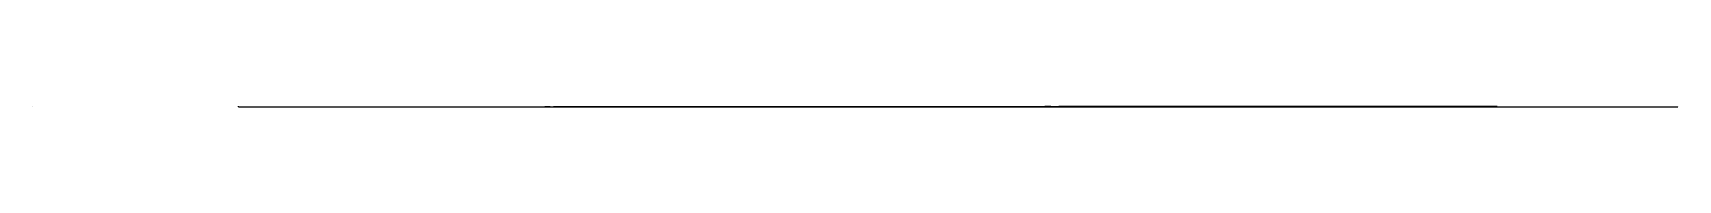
# Model space of a CAD drawing. Header units: metres. Extents: x -1 to 72750024, y 3999 to 4800.
# Drawn here: x 19950003 to 20350024, y 4499 to 4700 of the extents above; entities that cross this region are included whole.
import ezdxf

# ---------------------------------------------------------------- set-up
doc = ezdxf.new("R2010")
doc.units = ezdxf.units.M

msp = doc.modelspace()

# ---------------------------------------------------------------- linework, layer by layer
at = {"color": 7}
for p, q in [((19950003.013, 4700), (19950024.105, 4700)), ((19950003.013, 4700), (19950003.013, 4681.921)), ((19950024.105, 4681.921), (19950003.013, 4681.921)), ((19950006.026, 4693.974), (19950021.092, 4693.974)), ((19950024.105, 4700), (19950024.105, 4681.921)), ((20000000, 4700), (19999998.795, 4700)), ((20000000, 4660), (19999998.795, 4660)), ((20000000, 4620), (19999998.795, 4620)), ((20000000, 4580), (19999998.795, 4580)), ((20000000, 4540), (19999998.795, 4540)), ((20000000, 4500), (19999998.795, 4500)), ((20000000, 4692), (19999999.247, 4692)), ((20000000, 4684), (19999999.247, 4684)), ((20000000, 4676), (19999999.247, 4676)), ((20000000, 4668), (19999999.247, 4668)), ((20000000, 4652), (19999999.247, 4652)), ((20000000, 4644), (19999999.247, 4644)), ((20000000, 4636), (19999999.247, 4636)), ((20000000, 4628), (19999999.247, 4628)), ((20000000, 4612), (19999999.247, 4612)), ((20000000, 4604), (19999999.247, 4604)), ((20000000, 4596), (19999999.247, 4596)), ((20000000, 4588), (19999999.247, 4588)), ((20000000, 4572), (19999999.247, 4572)), ((20000000, 4564), (19999999.247, 4564)), ((20000000, 4556), (19999999.247, 4556)), ((20000000, 4548), (19999999.247, 4548)), ((20000000, 4532), (19999999.247, 4532)), ((20000000, 4524), (19999999.247, 4524)), ((20000000, 4516), (19999999.247, 4516)), ((20000000, 4508), (19999999.247, 4508)), ((20000000, 4500), (20000000, 4700)), ((20000000, 4500), (20350000, 4500)), ((20000000, 4500), (20000000, 4498.795)), ((20010000.001, 4500), (20010000.001, 4499.247)), ((20020000.002, 4500), (20020000.002, 4499.247)), ((20030000.003, 4500), (20030000.003, 4499.247)), ((20040000.003, 4500), (20040000.003, 4499.247)), ((20050000.001, 4500), (20050000.001, 4498.795)), ((20059999.998, 4500), (20059999.998, 4499.247)), ((20069999.996, 4500), (20069999.996, 4499.247)), ((20079999.993, 4500), (20079999.993, 4499.247)), ((20089999.991, 4500), (20089999.991, 4499.247)), ((20100000.002, 4500), (20100000.002, 4498.795)), ((20110000.006, 4500), (20110000.006, 4499.247)), ((20120000.01, 4500), (20120000.01, 4499.247)), ((20130000.015, 4500), (20130000.015, 4499.247)), ((20140000.019, 4500), (20140000.019, 4499.247)), ((20149999.996, 4500), (20149999.996, 4498.795)), ((20160000, 4500), (20160000, 4499.247)), ((20170000.005, 4500), (20170000.005, 4499.247)), ((20180000.009, 4500), (20180000.009, 4499.247)), ((20190000.013, 4500), (20190000.013, 4499.247)), ((20200000.004, 4500), (20200000.004, 4498.795)), ((20210000.008, 4500), (20210000.008, 4499.247)), ((20220000.012, 4500), (20220000.012, 4499.247)), ((20230000.003, 4500), (20230000.003, 4499.247)), ((20239999.994, 4500), (20239999.994, 4499.247)), ((20250000.012, 4500), (20250000.012, 4498.795)), ((20260000.002, 4500), (20260000.002, 4499.247)), ((20269999.993, 4500), (20269999.993, 4499.247)), ((20279999.984, 4500), (20279999.984, 4499.247)), ((20289999.975, 4500), (20289999.975, 4499.247)), ((20299999.992, 4500), (20299999.992, 4498.795)), ((20309999.983, 4500), (20309999.983, 4499.247)), ((20319999.974, 4500), (20319999.974, 4499.247)), ((20329999.964, 4500), (20329999.964, 4499.247)), ((20339999.955, 4500), (20339999.955, 4499.247)), ((20350000, 4500), (20350000, 4498.795)), ((20350003.013, 4700), (20350024.105, 4700)), ((20350003.013, 4700), (20350003.013, 4681.921)), ((20350024.105, 4681.921), (20350003.013, 4681.921)), ((20350006.026, 4693.974), (20350021.092, 4693.974)), ((20350024.105, 4700), (20350024.105, 4681.921))]:
    msp.add_line(p, q, dxfattribs=at)
at = {"color": 4}
for p, q in [((19950006.026, 4689.454), (19950021.092, 4689.454)), ((20029293.41, 4516.008), (20029507.789, 4514.738)), ((20029507.789, 4514.738), (20031040.449, 4516.099)), ((20031040.449, 4516.099), (20032672.01, 4518.087)), ((20032672.01, 4518.087), (20032988.859, 4518.2)), ((20032988.859, 4518.2), (20033569.059, 4518.802)), ((20033569.059, 4518.802), (20034507.078, 4520.653)), ((20034507.078, 4520.653), (20034720.352, 4521.489)), ((20034720.352, 4521.489), (20034758.699, 4520.52)), ((20034758.699, 4520.52), (20034827.27, 4520.606)), ((20034827.27, 4520.606), (20035696.441, 4521.556)), ((20035696.441, 4521.556), (20037155.961, 4521.456)), ((20037155.961, 4521.456), (20037359.559, 4524.266)), ((20037359.559, 4524.266), (20037401.27, 4523.745)), ((20037401.27, 4523.745), (20037615.66, 4523.282)), ((20037615.66, 4523.282), (20037881.879, 4524.292)), ((20037881.879, 4524.292), (20038217.512, 4524.274)), ((20038217.512, 4524.274), (20038318.852, 4524.684)), ((20038318.852, 4524.684), (20038398.379, 4524.783)), ((20038398.379, 4524.783), (20038609.16, 4525.028)), ((20038609.16, 4525.028), (20038838.699, 4525.599)), ((20038838.699, 4525.599), (20039103.641, 4525.945)), ((20039103.641, 4525.945), (20039145.641, 4525.712)), ((20039145.641, 4525.712), (20039563.578, 4526.078)), ((20039563.578, 4526.078), (20039922.57, 4526.077)), ((20039922.57, 4526.077), (20039993.75, 4528.884)), ((20039993.75, 4528.884), (20040055.809, 4526.711)), ((20040055.809, 4526.711), (20040208.789, 4526.891)), ((20040208.789, 4526.891), (20040243.66, 4526.692)), ((20040243.66, 4526.692), (20040305.02, 4526.761)), ((20040305.02, 4526.761), (20040326.672, 4526.799)), ((20040326.672, 4526.799), (20040473.93, 4526.557)), ((20040473.93, 4526.557), (20040484.488, 4526.862)), ((20040484.488, 4526.862), (20040794.719, 4527.303)), ((20040794.719, 4527.303), (20041717.789, 4528.316)), ((20041717.789, 4528.316), (20041796.43, 4528.863)), ((20041796.43, 4528.863), (20041994.551, 4528.544)), ((20041994.551, 4528.544), (20043554.121, 4530.375)), ((20043554.121, 4530.375), (20043557.309, 4529.87)), ((20043557.309, 4529.87), (20043560.922, 4530.259)), ((20043560.922, 4530.259), (20043653.309, 4530.315)), ((20043653.309, 4530.315), (20043765.941, 4530.398)), ((20043765.941, 4530.398), (20043824.02, 4530.721)), ((20043824.02, 4530.721), (20043872.391, 4530.398)), ((20043872.391, 4530.398), (20043876.93, 4530.571)), ((20043876.93, 4530.571), (20043886.359, 4530.472)), ((20043886.359, 4530.472), (20043999.602, 4530.545)), ((20043999.602, 4530.545), (20044087.391, 4530.995)), ((20044087.391, 4530.995), (20044302.238, 4531.136)), ((20044302.238, 4531.136), (20044823.211, 4530.832)), ((20044823.211, 4530.832), (20045205.691, 4532.353)), ((20045205.691, 4532.353), (20046842.75, 4534.617)), ((20046842.75, 4534.617), (20047065.48, 4534.157)), ((20047065.48, 4534.157), (20048325.141, 4535.747)), ((20048325.141, 4535.747), (20048370.98, 4532.951)), ((20048370.98, 4532.951), (20050375.629, 4538.167)), ((20050375.629, 4538.167), (20050773.59, 4537.48)), ((20050773.59, 4537.48), (20050948.281, 4537.53)), ((20050948.281, 4537.53), (20051190.621, 4538.158)), ((20051190.621, 4538.158), (20051593.621, 4538.55)), ((20051593.621, 4538.55), (20051708.051, 4538.595)), ((20051708.051, 4538.595), (20051976.801, 4539.181)), ((20051976.801, 4539.181), (20052101.711, 4538.948)), ((20052101.711, 4538.948), (20052441.629, 4539.321)), ((20052441.629, 4539.321), (20052488.391, 4540.318)), ((20052488.391, 4540.318), (20052540.949, 4539.65)), ((20052540.949, 4539.65), (20052633.41, 4539.974)), ((20052633.41, 4539.974), (20052830.059, 4539.89)), ((20052830.059, 4539.89), (20053219.199, 4540.135)), ((20053219.199, 4540.135), (20053673.961, 4540.828)), ((20053673.961, 4540.828), (20053676.559, 4540.82)), ((20053676.559, 4540.82), (20054258.461, 4541.52)), ((20054258.461, 4541.52), (20054470.578, 4541.602)), ((20054470.578, 4541.602), (20054495.41, 4541.577)), ((20054495.41, 4541.577), (20054544.238, 4541.669)), ((20054544.238, 4541.669), (20054655.32, 4541.693)), ((20054655.32, 4541.693), (20054689.23, 4541.275)), ((20054689.23, 4541.275), (20054698.691, 4540.006)), ((20054698.691, 4540.006), (20054739.641, 4541.584)), ((20054739.641, 4541.584), (20054812.73, 4541.616)), ((20054812.73, 4541.616), (20054893.641, 4541.922)), ((20054893.641, 4541.922), (20055346.059, 4542.342)), ((20055346.059, 4542.342), (20055547.93, 4541.182)), ((20055547.93, 4541.182), (20056223.68, 4543.562)), ((20056223.68, 4543.562), (20056287.371, 4543.277)), ((20056287.371, 4543.277), (20056653.32, 4543.749)), ((20056653.32, 4543.749), (20056872.949, 4543.518)), ((20056872.949, 4543.518), (20057105.531, 4543.801)), ((20057105.531, 4543.801), (20057360.84, 4544.817)), ((20057360.84, 4544.817), (20057572.75, 4546.688)), ((20057572.75, 4546.688), (20057741.441, 4544.523)), ((20057741.441, 4544.523), (20057801.191, 4544.519)), ((20057801.191, 4544.519), (20057963.539, 4547.257)), ((20057963.539, 4547.257), (20058366.93, 4545.317)), ((20058366.93, 4545.317), (20058914.531, 4547.101)), ((20058914.531, 4547.101), (20058951.949, 4543.443)), ((20058951.949, 4543.443), (20059092.379, 4545.243)), ((20059092.379, 4545.243), (20059632.031, 4546.5)), ((20059632.031, 4546.5), (20059721.41, 4545.897)), ((20059721.41, 4545.897), (20059829.891, 4546.033)), ((20059829.891, 4546.033), (20060086.629, 4547.157)), ((20060086.629, 4547.157), (20060204.289, 4544.644)), ((20060204.289, 4544.644), (20060401.18, 4547.088)), ((20060401.18, 4547.088), (20060519.609, 4546.808)), ((20060519.609, 4546.808), (20060534.41, 4547.186)), ((20060534.41, 4547.186), (20060692.789, 4547.18)), ((20060692.789, 4547.18), (20060771.711, 4548.255)), ((20060771.711, 4548.255), (20061395.66, 4547.407)), ((20061395.66, 4547.407), (20064176.359, 4550.455)), ((20064176.359, 4550.455), (20064606.98, 4550.756)), ((20064606.98, 4550.756), (20064770.609, 4550.745)), ((20064770.609, 4550.745), (20064926.5, 4544.911)), ((20064926.5, 4544.911), (20065364.871, 4551.595)), ((20065364.871, 4551.595), (20065479.191, 4552.24)), ((20065479.191, 4552.24), (20065617.883, 4554.639)), ((20065617.883, 4554.639), (20065910.883, 4549.16)), ((20065910.883, 4549.16), (20066021.633, 4552.814)), ((20066021.633, 4552.814), (20066178.531, 4552.135)), ((20066178.531, 4552.135), (20066420.938, 4552.721)), ((20066420.938, 4552.721), (20066469.43, 4552.525)), ((20066469.43, 4552.525), (20067688.57, 4554.071)), ((20067688.57, 4554.071), (20067975.133, 4553.125)), ((20067975.133, 4553.125), (20068084.633, 4551.225)), ((20068084.633, 4551.225), (20068242.094, 4554.261)), ((20068242.094, 4554.261), (20068415.68, 4554.054)), ((20068415.68, 4554.054), (20069584.992, 4555.173)), ((20069584.992, 4555.173), (20069617.703, 4555.41)), ((20069617.703, 4555.41), (20069964.773, 4555.418)), ((20069964.773, 4555.418), (20069984.977, 4556.672)), ((20069984.977, 4556.672), (20071673.953, 4557.776)), ((20071673.953, 4557.776), (20071929.203, 4557.342)), ((20071929.203, 4557.342), (20072986.898, 4558.16)), ((20072986.898, 4558.16), (20073648.523, 4558.496)), ((20073648.523, 4558.496), (20074457.883, 4560.046)), ((20074457.883, 4560.046), (20074686.898, 4559.607)), ((20074686.898, 4559.607), (20075103.641, 4559.858)), ((20075103.641, 4559.858), (20075159.063, 4559.869)), ((20075159.063, 4559.869), (20075762.359, 4560.098)), ((20075762.359, 4560.098), (20076285.281, 4557.714)), ((20076285.281, 4557.714), (20076574.344, 4561.117)), ((20076574.344, 4561.117), (20076724.773, 4561.092)), ((20076724.773, 4561.092), (20076762.109, 4561.622)), ((20076762.109, 4561.622), (20076936.727, 4559.614)), ((20076936.727, 4559.614), (20077393.992, 4562.054)), ((20077393.992, 4562.054), (20077633.797, 4563.705)), ((20077633.797, 4563.705), (20077979.047, 4562.993)), ((20077979.047, 4562.993), (20078283.773, 4560.124)), ((20078283.773, 4560.124), (20078354.367, 4562.587)), ((20078354.367, 4562.587), (20078768.469, 4563.593)), ((20078768.469, 4563.593), (20079213.406, 4563.209)), ((20079213.406, 4563.209), (20079373.539, 4563.291)), ((20079373.539, 4563.291), (20079399.594, 4566.269)), ((20079399.594, 4566.269), (20079480.117, 4563.47)), ((20079480.117, 4563.47), (20079582.391, 4563.784)), ((20079582.391, 4563.784), (20079994.039, 4559.542)), ((20079994.039, 4559.542), (20080045.594, 4563.604)), ((20080045.594, 4563.604), (20080373.156, 4564.306)), ((20080373.156, 4564.306), (20080739.758, 4566.713)), ((20080739.758, 4566.713), (20081486.258, 4562.079)), ((20081486.258, 4562.079), (20081489.352, 4564.978)), ((20081489.352, 4564.978), (20081592.477, 4565.182)), ((20081592.477, 4565.182), (20082339.422, 4565.806)), ((20082339.422, 4565.806), (20082770.688, 4567.107)), ((20082770.688, 4567.107), (20082805.313, 4564.655)), ((20082805.313, 4564.655), (20082912.469, 4565.923)), ((20082912.469, 4565.923), (20083078.32, 4566.754)), ((20083078.32, 4566.754), (20083148.203, 4567.157)), ((20083148.203, 4567.157), (20083686.477, 4567.078)), ((20083686.477, 4567.078), (20083830.602, 4566.975)), ((20083830.602, 4566.975), (20084138.117, 4567.015)), ((20084138.117, 4567.015), (20084166.344, 4567.201)), ((20084166.344, 4567.201), (20084331.094, 4567.367)), ((20084331.094, 4567.367), (20084681.703, 4567.939)), ((20084681.703, 4567.939), (20084881.156, 4567.991)), ((20084881.156, 4567.991), (20085333.5, 4568.431)), ((20085333.5, 4568.431), (20085505.883, 4569.145)), ((20085505.883, 4569.145), (20085607.328, 4568.211)), ((20085607.328, 4568.211), (20085686.047, 4568.998)), ((20085686.047, 4568.998), (20086003.563, 4568.871)), ((20086003.563, 4568.871), (20086129.953, 4568.686)), ((20086129.953, 4568.686), (20086218.883, 4569.089)), ((20086218.883, 4569.089), (20086623.297, 4568.944)), ((20086623.297, 4568.944), (20086683.727, 4569.25)), ((20086683.727, 4569.25), (20086858.961, 4568.678)), ((20086858.961, 4568.678), (20086999.68, 4570.01)), ((20086999.68, 4570.01), (20087282.594, 4569.474)), ((20087282.594, 4569.474), (20088050.008, 4570.699)), ((20088050.008, 4570.699), (20088249.477, 4570.542)), ((20088249.477, 4570.542), (20088652.406, 4570.455)), ((20088652.406, 4570.455), (20088978.539, 4572.423)), ((20088978.539, 4572.423), (20090326.039, 4574.275)), ((20090326.039, 4574.275), (20090538.367, 4571.682)), ((20090538.367, 4571.682), (20090680.828, 4571.979)), ((20090680.828, 4571.979), (20090818.109, 4573.84)), ((20090818.109, 4573.84), (20091167.18, 4573.554)), ((20091167.18, 4573.554), (20091477.188, 4573.087)), ((20091477.188, 4573.087), (20091626.656, 4573.839)), ((20091626.656, 4573.839), (20091774.367, 4573.383)), ((20091774.367, 4573.383), (20092161.953, 4573.851)), ((20092161.953, 4573.851), (20092274.953, 4573.803)), ((20092274.953, 4573.803), (20092570.719, 4573.919)), ((20092570.719, 4573.919), (20092616.102, 4574.633)), ((20092616.102, 4574.633), (20093153.359, 4574.387)), ((20093153.359, 4574.387), (20093184.359, 4574.33)), ((20093184.359, 4574.33), (20093216.492, 4573.786)), ((20093216.492, 4573.786), (20093293.617, 4574.451)), ((20093293.617, 4574.451), (20093555.156, 4573.663)), ((20093555.156, 4573.663), (20094198.391, 4575.515)), ((20094198.391, 4575.515), (20094238.992, 4576.155)), ((20094238.992, 4576.155), (20094822.68, 4575.736)), ((20094822.68, 4575.736), (20094972.633, 4575.544)), ((20094972.633, 4575.544), (20095197.977, 4575.981)), ((20095197.977, 4575.981), (20095315.313, 4576.231)), ((20095315.313, 4576.231), (20095472.633, 4575.89)), ((20095472.633, 4575.89), (20095571.992, 4576.973)), ((20095571.992, 4576.973), (20095998.242, 4577.043)), ((20095998.242, 4577.043), (20096102.953, 4576.147)), ((20096102.953, 4576.147), (20096512.438, 4577.275)), ((20096512.438, 4577.275), (20096954.359, 4576.96)), ((20096954.359, 4576.96), (20097078.922, 4577.047)), ((20097078.922, 4577.047), (20097104.859, 4578.528)), ((20097104.859, 4578.528), (20097109.688, 4577.209)), ((20097109.688, 4577.209), (20097213.852, 4577.695)), ((20097213.852, 4577.695), (20097352.281, 4577.686)), ((20097352.281, 4577.686), (20097548.273, 4577.752)), ((20097548.273, 4577.752), (20097618.43, 4579.473)), ((20097618.43, 4579.473), (20097638.469, 4579.304)), ((20097638.469, 4579.304), (20097641.641, 4577.885)), ((20097641.641, 4577.885), (20097776.75, 4577.885)), ((20097776.75, 4577.885), (20098206.18, 4578.127)), ((20098206.18, 4578.127), (20098217.422, 4578.619)), ((20098217.422, 4578.619), (20098350.242, 4579.05)), ((20098350.242, 4579.05), (20098567.102, 4578.206)), ((20098567.102, 4578.206), (20099045.273, 4579.163)), ((20099045.273, 4579.163), (20099399.789, 4579.146)), ((20099399.789, 4579.146), (20100877.703, 4580.653)), ((20100877.703, 4580.653), (20101725.203, 4581.155)), ((20101725.203, 4581.155), (20101734.102, 4581.431)), ((20101734.102, 4581.431), (20102002.297, 4582.804)), ((20102002.297, 4582.804), (20102369.797, 4581.357)), ((20102369.797, 4581.357), (20102384.5, 4581.013)), ((20102384.5, 4581.013), (20102590.5, 4583.529)), ((20102590.5, 4583.529), (20102664.5, 4582.219)), ((20102664.5, 4582.219), (20102942.5, 4581.505)), ((20102942.5, 4581.505), (20103142.297, 4582.253)), ((20103142.297, 4582.253), (20103233.102, 4581.047)), ((20103233.102, 4581.047), (20103269.102, 4582.432)), ((20103269.102, 4582.432), (20103397.203, 4582.809)), ((20103397.203, 4582.809), (20103432.602, 4581.616)), ((20103432.602, 4581.616), (20103579, 4582.236)), ((20103579, 4582.236), (20103952.797, 4582.366)), ((20103952.797, 4582.366), (20104381.797, 4583.518)), ((20104381.797, 4583.518), (20105130.703, 4583.022)), ((20105130.703, 4583.022), (20105178.102, 4584.2)), ((20105178.102, 4584.2), (20105383.703, 4583.383)), ((20105383.703, 4583.383), (20105588.398, 4583.881)), ((20105588.398, 4583.881), (20105966.102, 4584.526)), ((20105966.102, 4584.526), (20106384.297, 4584.071)), ((20106384.297, 4584.071), (20107268.5, 4585.306)), ((20107268.5, 4585.306), (20107492, 4585.491)), ((20107492, 4585.491), (20107654.102, 4585.244)), ((20107654.102, 4585.244), (20107728.203, 4585.758)), ((20107728.203, 4585.758), (20107771.102, 4584.937)), ((20107771.102, 4584.937), (20107863.203, 4585.78)), ((20107863.203, 4585.78), (20108127.102, 4585.548)), ((20108127.102, 4585.548), (20108165, 4585.716)), ((20108165, 4585.716), (20108397, 4585.599)), ((20108397, 4585.599), (20108442.297, 4585.803)), ((20108442.297, 4585.803), (20108463.297, 4585.915)), ((20108463.297, 4585.915), (20109086.5, 4586.237)), ((20109086.5, 4586.237), (20109269, 4586.743)), ((20109269, 4586.743), (20109468.102, 4587.216)), ((20109468.102, 4587.216), (20109477.203, 4586.759)), ((20109477.203, 4586.759), (20109726.703, 4587.473)), ((20109726.703, 4587.473), (20109734.5, 4587.206)), ((20109734.5, 4587.206), (20109738.898, 4586.83)), ((20109738.898, 4586.83), (20109814.297, 4587.612)), ((20109814.297, 4587.612), (20109853.297, 4585.674)), ((20109853.297, 4585.674), (20110003.297, 4584.848)), ((20110003.297, 4584.848), (20110229.398, 4587.041)), ((20110229.398, 4587.041), (20110229.797, 4586.921)), ((20110229.797, 4586.921), (20110231.203, 4586.071)), ((20110231.203, 4586.071), (20110635.898, 4588.448)), ((20110635.898, 4588.448), (20110912.203, 4588.385)), ((20110912.203, 4588.385), (20111839, 4589.381)), ((20111839, 4589.381), (20112152.797, 4588.471)), ((20112152.797, 4588.471), (20112758.703, 4590.24)), ((20112758.703, 4590.24), (20112936.297, 4588.778)), ((20112936.297, 4588.778), (20113469.898, 4590.338)), ((20113469.898, 4590.338), (20113802.102, 4589.618)), ((20113802.102, 4589.618), (20113985.797, 4589.955)), ((20113985.797, 4589.955), (20114297.203, 4589.771)), ((20114297.203, 4589.771), (20114952, 4591.438)), ((20114952, 4591.438), (20115099.898, 4590.644)), ((20115099.898, 4590.644), (20115621, 4591.046)), ((20115621, 4591.046), (20116312.297, 4591.68)), ((20116312.297, 4591.68), (20116563.602, 4590.338)), ((20116563.602, 4590.338), (20116749, 4592.346)), ((20116749, 4592.346), (20117264.5, 4592.44)), ((20117264.5, 4592.44), (20117346, 4590.385)), ((20117346, 4590.385), (20117368.703, 4589.95)), ((20117368.703, 4589.95), (20117975.703, 4593.438)), ((20117975.703, 4593.438), (20118151.203, 4593.38)), ((20118151.203, 4593.38), (20119115.5, 4593.984)), ((20119115.5, 4593.984), (20119324.297, 4591.73)), ((20119324.297, 4591.73), (20119467.102, 4590.071)), ((20119467.102, 4590.071), (20119602.703, 4593.983)), ((20119602.703, 4593.983), (20120021.703, 4594.846)), ((20120021.703, 4594.846), (20120306.602, 4594.062)), ((20120306.602, 4594.062), (20120312.703, 4594.335)), ((20120312.703, 4594.335), (20120681.5, 4594.288)), ((20120681.5, 4594.288), (20120811.797, 4594.292)), ((20120811.797, 4594.292), (20120816.5, 4594.542)), ((20120816.5, 4594.542), (20120992.602, 4594.306)), ((20120992.602, 4594.306), (20121007, 4594.529)), ((20121007, 4594.529), (20121234.5, 4594.543)), ((20121234.5, 4594.543), (20121781.203, 4594.922)), ((20121781.203, 4594.922), (20121840.203, 4595.23)), ((20121840.203, 4595.23), (20122084.703, 4595.485)), ((20122084.703, 4595.485), (20122161.602, 4595.583)), ((20122161.602, 4595.583), (20122254.398, 4595.95)), ((20122254.398, 4595.95), (20122356.102, 4595.511)), ((20122356.102, 4595.511), (20122597.703, 4595.616)), ((20122597.703, 4595.616), (20122708.898, 4595.491)), ((20122708.898, 4595.491), (20122842.602, 4593.581)), ((20122842.602, 4593.581), (20123015.703, 4596.772)), ((20123015.703, 4596.772), (20123199.297, 4596.246)), ((20123199.297, 4596.246), (20123284, 4596.322)), ((20123284, 4596.322), (20123310.398, 4596.947)), ((20123310.398, 4596.947), (20123357, 4595.884)), ((20123357, 4595.884), (20123723.703, 4596.292)), ((20123723.703, 4596.292), (20123735.102, 4595.521)), ((20123735.102, 4595.521), (20124201.602, 4597.277)), ((20124201.602, 4597.277), (20124374.5, 4597.157)), ((20124374.5, 4597.157), (20124579.102, 4597.814)), ((20124579.102, 4597.814), (20124676.102, 4597.076)), ((20124676.102, 4597.076), (20124841.797, 4597.249)), ((20124841.797, 4597.249), (20125512.602, 4598.089)), ((20125512.602, 4598.089), (20125600.797, 4596.443)), ((20125600.797, 4596.443), (20125626.398, 4598.94)), ((20125626.398, 4598.94), (20126350.398, 4598.361)), ((20126350.398, 4598.361), (20126425.602, 4596.605)), ((20126425.602, 4596.605), (20126586.602, 4599.022)), ((20126586.602, 4599.022), (20127207, 4599.482)), ((20127207, 4599.482), (20127491.602, 4598.219)), ((20127491.602, 4598.219), (20128082.398, 4600.449)), ((20128082.398, 4600.449), (20128100.102, 4599.242)), ((20128100.102, 4599.242), (20128355.398, 4599.893)), ((20128355.398, 4599.893), (20128950.797, 4598.488)), ((20128950.797, 4598.488), (20129213.703, 4601.274)), ((20129213.703, 4601.274), (20130015.703, 4599.893)), ((20130015.703, 4599.893), (20130151.898, 4601.14)), ((20130151.898, 4601.14), (20130307.102, 4601.28)), ((20130307.102, 4601.28), (20130709.203, 4600.914)), ((20130709.203, 4600.914), (20130759.898, 4601.136)), ((20130759.898, 4601.136), (20131322.703, 4603.329)), ((20131322.703, 4603.329), (20131370.5, 4601.832)), ((20131370.5, 4601.832), (20131416.406, 4603.051)), ((20131416.406, 4603.051), (20132392, 4602.753)), ((20132392, 4602.753), (20133199.203, 4604.176)), ((20133199.203, 4604.176), (20133358.203, 4601.478)), ((20133358.203, 4601.478), (20133980.297, 4602.591)), ((20133980.297, 4602.591), (20134325, 4603.128)), ((20134325, 4603.128), (20134425.797, 4604.988)), ((20134425.797, 4604.988), (20135463.703, 4601.635)), ((20135463.703, 4601.635), (20136195.406, 4604.863)), ((20136195.406, 4604.863), (20138186.297, 4607.917)), ((20138186.297, 4607.917), (20138337, 4605.256)), ((20138337, 4605.256), (20139068.297, 4608.512)), ((20139068.297, 4608.512), (20139169, 4604.651)), ((20139169, 4604.651), (20139694.797, 4604.204)), ((20139694.797, 4604.204), (20140376, 4603.218)), ((20140376, 4603.218), (20140966.906, 4608.735)), ((20140966.906, 4608.735), (20141161.203, 4609.327)), ((20141161.203, 4609.327), (20145255, 4608.35)), ((20145255, 4608.35), (20146563.5, 4611.545)), ((20146563.5, 4611.545), (20146946.703, 4613.622)), ((20146946.703, 4613.622), (20147812.203, 4613.764)), ((20147812.203, 4613.764), (20148126, 4614.329)), ((20148126, 4614.329), (20149367.203, 4613.345)), ((20149367.203, 4613.345), (20149501.094, 4612.794)), ((20149501.094, 4612.794), (20150150.203, 4612.158)), ((20150150.203, 4612.158), (20150940.094, 4614.918)), ((20150940.094, 4614.918), (20151294.094, 4613.772)), ((20151294.094, 4613.772), (20152695.797, 4612.331)), ((20152695.797, 4612.331), (20156546.5, 4618.441)), ((20156546.5, 4618.441), (20156559.906, 4618.84)), ((20156559.906, 4618.84), (20156652.703, 4614.123)), ((20156652.703, 4614.123), (20157248.203, 4619.733)), ((20157248.203, 4619.733), (20158101.594, 4620.105)), ((20158101.594, 4620.105), (20159405.406, 4617.407)), ((20159405.406, 4617.407), (20160151.5, 4619.452)), ((20160151.5, 4619.452), (20160524.406, 4619.719)), ((20160524.406, 4619.719), (20160896, 4620.038)), ((20160896, 4620.038), (20161576.797, 4620.691)), ((20161576.797, 4620.691), (20162186.203, 4620.117)), ((20162186.203, 4620.117), (20162859.5, 4618.782)), ((20162859.5, 4618.782), (20163652.5, 4622.108)), ((20163652.5, 4622.108), (20163822.406, 4621.842)), ((20163822.406, 4621.842), (20165140.094, 4623.259)), ((20165140.094, 4623.259), (20166464.297, 4623.801)), ((20166464.297, 4623.801), (20166600.797, 4624.936)), ((20166600.797, 4624.936), (20167243.203, 4621.178)), ((20167243.203, 4621.178), (20167337.703, 4625.24)), ((20167337.703, 4625.24), (20167352.5, 4622.49)), ((20167352.5, 4622.49), (20168872.5, 4624.565)), ((20168872.5, 4624.565), (20169232.094, 4619.461)), ((20169232.094, 4619.461), (20169416.5, 4623.487)), ((20169416.5, 4623.487), (20169574.094, 4623.046)), ((20169574.094, 4623.046), (20169592, 4625.856)), ((20169592, 4625.856), (20169994.297, 4625.146)), ((20169994.297, 4625.146), (20171132.797, 4625.563)), ((20171132.797, 4625.563), (20171194.5, 4625.197)), ((20171194.5, 4625.197), (20171712.297, 4625.422)), ((20171712.297, 4625.422), (20171865.094, 4624.913)), ((20171865.094, 4624.913), (20174609.703, 4628.627)), ((20174609.703, 4628.627), (20174727.594, 4629.558)), ((20174727.594, 4629.558), (20175943.406, 4629.316)), ((20175943.406, 4629.316), (20177767.297, 4629.829)), ((20177767.297, 4629.829), (20178834.203, 4631.107)), ((20178834.203, 4631.107), (20178965.594, 4628.978)), ((20178965.594, 4628.978), (20179729.203, 4631.02)), ((20179729.203, 4631.02), (20180165.297, 4630.587)), ((20180165.297, 4630.587), (20180351.703, 4631.229)), ((20180351.703, 4631.229), (20181554.703, 4629.21)), ((20181554.703, 4629.21), (20182118.797, 4631.211)), ((20182118.797, 4631.211), (20182179.5, 4631.668)), ((20182179.5, 4631.668), (20182417, 4631.863)), ((20182417, 4631.863), (20182896.703, 4633.969)), ((20182896.703, 4633.969), (20183609.703, 4633.886)), ((20183609.703, 4633.886), (20189396.297, 4636.733)), ((20189396.297, 4636.733), (20190259.297, 4637.935)), ((20190259.297, 4637.935), (20193175.406, 4638.421)), ((20193175.406, 4638.421), (20193699.5, 4633.518)), ((20193699.5, 4633.518), (20194800.297, 4639.297)), ((20194800.297, 4639.297), (20196076, 4640.458)), ((20196076, 4640.458), (20197543.5, 4641.664)), ((20197543.5, 4641.664), (20198305.5, 4637.723)), ((20198305.5, 4637.723), (20199435.5, 4641.551)), ((20199435.5, 4641.551), (20199971.297, 4642.122)), ((20199971.297, 4642.122), (20200528.594, 4642.844)), ((20200528.594, 4642.844), (20201916.703, 4642.311)), ((20201916.703, 4642.311), (20202542.5, 4643.6)), ((20202542.5, 4643.6), (20203945.594, 4644.892)), ((20203945.594, 4644.892), (20204887.5, 4645.026)), ((20204887.5, 4645.026), (20205630.203, 4644.061)), ((20205630.203, 4644.061), (20205757.594, 4645.144)), ((20205757.594, 4645.144), (20207225.906, 4645.123)), ((20207225.906, 4645.123), (20207625, 4642.474)), ((20207625, 4642.474), (20208424.797, 4645.837)), ((20208424.797, 4645.837), (20208501.703, 4646.896)), ((20208501.703, 4646.896), (20208684, 4646.311)), ((20208684, 4646.311), (20209080, 4644.193)), ((20209080, 4644.193), (20209509.406, 4647.647)), ((20209509.406, 4647.647), (20210956.906, 4646.906)), ((20210956.906, 4646.906), (20211297.297, 4646.822)), ((20211297.297, 4646.822), (20212040, 4647.944)), ((20212040, 4647.944), (20212133, 4648.72)), ((20212133, 4648.72), (20213450.5, 4648.222)), ((20213450.5, 4648.222), (20213531, 4647.065)), ((20213531, 4647.065), (20214215.406, 4649.948)), ((20214215.406, 4649.948), (20215083.594, 4648.956)), ((20215083.594, 4648.956), (20215418, 4650.313)), ((20215418, 4650.313), (20216512.703, 4649.282)), ((20216512.703, 4649.282), (20218203.703, 4651.735)), ((20218203.703, 4651.735), (20218222.906, 4651.898)), ((20218222.906, 4651.898), (20220849.406, 4653.092)), ((20220849.406, 4653.092), (20221558.594, 4653.575)), ((20221558.594, 4653.575), (20221840.203, 4651.868)), ((20221840.203, 4651.868), (20223236.297, 4654.209)), ((20223236.297, 4654.209), (20223455, 4653.884)), ((20223455, 4653.884), (20223625, 4654.479)), ((20223625, 4654.479), (20224864.203, 4655.272)), ((20224864.203, 4655.272), (20225543.797, 4655.498)), ((20225543.797, 4655.498), (20226415, 4655.757)), ((20226415, 4655.757), (20227512.906, 4653.957)), ((20227512.906, 4653.957), (20227982.297, 4656.908)), ((20227982.297, 4656.908), (20228240.703, 4655.068)), ((20228240.703, 4655.068), (20228509.797, 4656.673)), ((20228509.797, 4656.673), (20228799.297, 4656.969)), ((20228799.297, 4656.969), (20229015.906, 4655.784)), ((20229015.906, 4655.784), (20229974.094, 4657.3)), ((20229974.094, 4657.3), (20230531.203, 4657.626)), ((20230531.203, 4657.626), (20230556.203, 4657.495)), ((20230556.203, 4657.495), (20231163.094, 4658.062)), ((20231163.094, 4658.062), (20231389.906, 4657.991)), ((20231389.906, 4657.991), (20231837.297, 4658.925)), ((20231837.297, 4658.925), (20232131.203, 4658.814)), ((20232131.203, 4658.814), (20232333.203, 4657.451)), ((20232333.203, 4657.451), (20233011.797, 4658.367)), ((20233011.797, 4658.367), (20234224.297, 4660.168)), ((20234224.297, 4660.168), (20236582.297, 4658.737)), ((20236582.297, 4658.737), (20236884.406, 4661.183)), ((20236884.406, 4661.183), (20237705.5, 4662.397)), ((20237705.5, 4662.397), (20241406.703, 4661.694)), ((20241406.703, 4661.694), (20241588.406, 4662.641)), ((20241588.406, 4662.641), (20243019.094, 4660.995)), ((20243019.094, 4660.995), (20243617.094, 4665.788)), ((20243617.094, 4665.788), (20252426.297, 4670.345)), ((20252426.297, 4670.345), (20253332.203, 4666.811)), ((20253332.203, 4666.811), (20262016.5, 4670.988)), ((20262016.5, 4670.988), (20262909, 4675.451)), ((20262909, 4675.451), (20266728.813, 4675.182)), ((20266728.813, 4675.182), (20268030.5, 4675.728)), ((20268030.5, 4675.728), (20268140.688, 4675.433)), ((20268140.688, 4675.433), (20268183.094, 4674.39)), ((20268183.094, 4674.39), (20269216.313, 4676.052)), ((20269216.313, 4676.052), (20269775.813, 4675.844)), ((20269775.813, 4675.844), (20273711.406, 4680.467)), ((20273711.406, 4680.467), (20275275.813, 4677.852)), ((20275275.813, 4677.852), (20284779.813, 4685.359)), ((20284779.813, 4685.359), (20286998.813, 4682.504)), ((20286998.813, 4682.504), (20295415.594, 4689.491)), ((20295415.594, 4689.491), (20296619.188, 4687.003)), ((20296619.188, 4687.003), (20302482.406, 4691.891)), ((20302482.406, 4691.891), (20304030, 4690.685)), ((20304030, 4690.685), (20305605.906, 4692.534)), ((20305605.906, 4692.534), (20305998.406, 4692.456)), ((20350006.026, 4689.454), (20350021.092, 4689.454))]:
    msp.add_line(p, q, dxfattribs=at)

doc.saveas('drawing.dxf')
